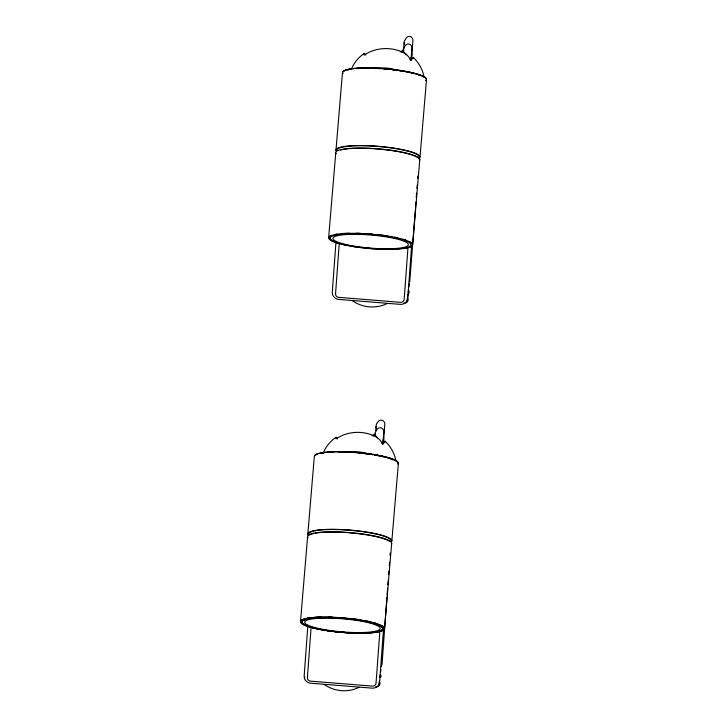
<?xml version="1.0" encoding="UTF-8"?>
<svg xmlns="http://www.w3.org/2000/svg" width="727" height="727" viewBox="0 0 727 727"><rect width="100%" height="100%" fill="white"/><g stroke="black" fill="none" stroke-linecap="round" stroke-linejoin="round"><path stroke-width="1.09" d="M372.733 454.684A40.448 6.97 4.8 0 0 369.661 454.23L365.763 453.584M400.868 70.901A40.448 6.97 4.8 0 0 397.796 70.437L393.898 69.792M307.875 625.284L304.14 676.201C303.977 679.827 306.994 682.862 310.529 683.198L372.288 688.16C375.814 688.396 379.258 685.87 379.621 682.262L383.602 627.955M335.929 242.627L332.275 292.408C332.112 296.043 335.138 299.07 338.664 299.415L400.423 304.377C403.948 304.613 407.402 302.087 407.756 298.479L411.655 245.299M311.138 626.838L307.412 677.646A3.444 3.235 7.6 0 0 310.611 681.144L372.369 686.106A3.444 3.235 7.6 0 0 376.041 683.162L379.848 631.218M339.273 243.045L335.547 293.862A3.444 3.235 7.6 0 0 338.746 297.361L400.504 302.323A3.444 3.235 7.6 0 0 404.176 299.379L407.983 247.434M375.705 430.566L376.413 423.986L378.413 421.351A3.444 3.235 7.6 0 1 384.129 421.814A5.016 4.707 7.6 0 1 384.774 424.423L383.474 442.152M401.84 52.362L403.53 50.999L404.33 41.13L406.547 37.568A3.444 3.235 7.6 0 1 412.264 38.031A5.016 4.707 7.6 0 1 412.909 40.63L411.446 59.541L411.627 53.934M382.865 444.188L383.756 432.038A5.016 4.707 7.6 0 0 383.111 429.439A3.444 3.235 7.6 0 0 377.395 428.975L375.177 432.538A7.179 6.743 7.6 0 0 379.085 439.208A6.725 6.316 7.6 0 1 381.63 443.088L382.865 444.188L383.492 437.718M411 60.405L411.891 48.255A5.016 4.707 7.6 0 0 411.246 45.656A3.444 3.235 7.6 0 0 405.53 45.183L403.312 48.745A7.179 6.743 7.6 0 0 407.22 55.425A6.725 6.316 7.6 0 1 409.764 59.305L411 60.405L411.864 53.952M383.393 442.207L383.72 437.736M386.946 597.249L382.048 664.087L381.348 666.514M387.118 594.986L387.618 588.188M387.864 584.79L388.2 580.255M388.609 574.594L388.863 571.195M389.272 565.524L389.527 562.125M390.026 555.328L390.19 553.065M415.335 210.067L409.719 281.922M415.499 207.795L415.917 202.133M416.244 197.599L416.58 193.073M416.916 188.538L417.162 185.14M417.661 178.342L417.825 176.079M328.64 237.729L335.747 152.824M335.965 150.289L342.435 72.982L342.799 73.645M300.505 621.512L307.612 536.608M307.83 534.072L314.3 456.765M412.691 244.354L419.806 159.449M420.015 156.914L426.495 79.706M384.556 628.137L391.671 543.233M391.88 540.697L398.36 463.499M365.781 55.079L364.245 53.434L364.227 55.052A37.868 35.559 7.6 0 1 406.702 54.389M337.646 438.863L336.11 437.227L336.092 438.835A37.868 35.559 7.6 0 1 377.622 437.618M304.486 678.709L304.767 676.573M403.53 50.999L403.694 49.827L400.259 52.008M411.418 58.742L413.172 57.369L412.745 58.951A37.868 35.559 7.6 0 0 411.118 57.533M383.283 442.534L385.037 441.153L384.61 442.734A37.868 35.559 7.6 0 0 382.984 441.316M407.056 300.905L407.911 294.49M408.201 292.354L408.629 289.146M408.91 287.001L409.337 283.794M378.921 684.689L379.494 680.408M379.921 677.201L380.203 675.065M380.63 671.857L380.921 669.721M394.543 237.147L397.714 237.829M366.408 620.931L369.58 621.612M328.795 237.211L328.904 238.601M300.66 620.994L300.769 622.394M412.518 245.199L412.4 243.799M384.374 628.982L384.265 627.592M395.515 248.943L392.153 249.216M398.151 464.017L398.341 463.335M346.77 245.253L343.589 244.581M318.626 629.046L316.518 628.591M372.124 435.791L375.559 433.61M373.696 436.155L375.396 434.782M343.044 71.573L345.125 70.392M314.909 455.356L316.99 454.175M330.194 235.957L331.457 235.403M409.855 247.007L411.109 246.444M302.059 619.749L303.313 619.186M348.642 69.419L350.914 69.029M320.507 453.212L322.77 452.812M335.011 234.448L337.283 234.067M404.021 248.343L406.293 247.952M306.876 618.241L309.148 617.85M375.886 632.126L378.158 631.745M356.348 68.438L359.465 68.247M328.213 452.221L331.33 452.03M342.717 233.494L349.16 233.194M397.56 248.979L395.379 248.952M314.582 617.278L321.025 616.978M364.018 632.999L367.353 632.881M366.363 68.084L373.932 68.22M338.228 451.876L345.798 452.012M356.375 233.185L360.192 233.294M381.121 249.116L384.937 249.216M328.24 616.978L332.057 617.078M352.977 632.899L356.803 633.008M381.884 68.647L385.919 68.965M368.08 233.721L372.079 234.03M369.234 248.37L373.233 248.689M353.749 452.43L357.784 452.748M339.945 617.505L343.935 617.823M341.099 632.163L345.098 632.472M379.994 234.857L387.573 235.902M360.356 247.425L353.731 246.498M351.859 618.641L359.438 619.695M332.221 631.209L325.596 630.291M405.139 71.464L411.736 72.8M377.004 455.256L383.602 456.592M403.303 239.274L405.666 240.019M335.638 242.382L338 243.136M375.168 623.057L377.531 623.811M308.293 626.42L309.866 626.919M417.334 74.263L419.697 75.026M389.199 458.046L391.562 458.81M409.428 241.555L411.782 243.063M331.885 240.855L329.531 239.337M381.293 625.338L383.647 626.856M303.75 624.638L301.396 623.13M423.414 76.562L425.704 78.089M395.279 460.355L397.569 461.881M356.83 68.629A40.448 6.97 4.8 0 1 361.083 68.365M370.797 68.274A40.448 6.97 4.8 0 1 380.439 68.674M384.837 68.992A40.448 6.97 4.8 0 1 389.236 69.401M392.498 69.756A40.448 6.97 4.8 0 1 395.706 70.156M402.858 71.228A40.448 6.97 4.8 0 1 404.785 71.564M336.437 151.316A42.175 7.27 4.8 0 1 380.285 146.5A42.175 7.27 4.8 0 1 418.616 158.768M347.306 70.156A40.448 6.97 4.8 0 1 348.869 69.701M349.769 69.501A40.448 6.97 4.8 0 1 351.777 69.129M356.575 68.556A40.448 6.97 4.8 0 1 362.619 68.22M371.515 68.193A40.448 6.97 4.8 0 1 381.193 68.629M384.492 68.874A40.448 6.97 4.8 0 1 389.981 69.383M392.153 69.628A40.448 6.97 4.8 0 1 396.433 70.156M398.514 70.455A40.448 6.97 4.8 0 1 401.558 70.919M402.549 71.082A40.448 6.97 4.8 0 1 415.417 73.9M418.652 74.926A40.448 6.97 4.8 0 1 421.251 75.981M336.219 153.851A42.175 7.27 4.8 0 1 377.195 148.79A42.175 7.27 4.8 0 1 419.497 160.413M340.554 150.053A41.312 7.125 4.8 0 1 342.308 149.626M343.298 149.426A41.312 7.125 4.8 0 1 348.269 148.753M349.269 148.662A41.312 7.125 4.8 0 1 373.287 148.662M374.405 148.735A41.312 7.125 4.8 0 1 405.466 153.097M406.493 153.342A41.312 7.125 4.8 0 1 412.663 155.169M413.618 155.533A41.312 7.125 4.8 0 1 417.271 157.323M336.819 150.353A41.312 7.125 4.8 0 1 380.239 146.645A41.312 7.125 4.8 0 1 418.852 157.795M426.204 80.079A42.048 7.243 4.8 0 1 425.622 80.724M342.899 73.518A42.048 7.243 4.8 0 1 381.902 68.529A42.048 7.243 4.8 0 1 426.395 79.397M342.826 72.028A41.912 7.225 4.8 0 1 385.919 68.774A41.912 7.225 4.8 0 1 426.267 79.298M403.603 303.159A5.016 4.707 7.6 0 0 406.357 302.596A3.444 3.235 7.6 0 0 407.438 297.879M408.456 290.255A3.444 3.235 7.6 0 1 408.138 294.426M351.323 69.338A37.868 35.559 7.6 0 1 364.245 53.434M413.172 57.369A37.868 35.559 7.6 0 1 424.05 77.189M375.577 68.674A37.868 35.559 7.6 0 1 396.197 70.046M387.291 303.477A32.615 30.634 7.6 0 1 352.341 300.669M404.339 44.465A7.179 6.743 7.6 0 1 404.148 42.566M321.807 453.339A40.448 6.97 4.8 0 1 323.842 452.976M328.695 452.412A40.448 6.97 4.8 0 1 332.948 452.149M345.816 452.139A40.448 6.97 4.8 0 1 353.404 452.53M358.902 452.976A40.448 6.97 4.8 0 1 362.191 453.303M364.354 453.539A40.448 6.97 4.8 0 1 367.562 453.939M374.723 455.011A40.448 6.97 4.8 0 1 383.72 456.838M387.5 457.837A40.448 6.97 4.8 0 1 393.252 459.927M308.293 535.099A42.175 7.27 4.8 0 1 349.278 530.047A42.175 7.27 4.8 0 1 391.571 541.67M321.634 453.284A40.448 6.97 4.8 0 1 323.642 452.912M326.523 452.53A40.448 6.97 4.8 0 1 332.666 452.076M345.479 452.04A40.448 6.97 4.8 0 1 355.258 452.576M358.556 452.848A40.448 6.97 4.8 0 1 362.937 453.294M365.099 453.539A40.448 6.97 4.8 0 1 368.298 453.948M369.343 454.093A40.448 6.97 4.8 0 1 373.424 454.702M374.414 454.866A40.448 6.97 4.8 0 1 387.282 457.683M390.517 458.719A40.448 6.97 4.8 0 1 393.116 459.773M308.084 537.635A42.175 7.27 4.8 0 1 349.06 532.582A42.175 7.27 4.8 0 1 391.353 544.205M309.847 534.854A41.312 7.125 4.8 0 1 313.255 533.618M315.164 533.218A41.312 7.125 4.8 0 1 346.27 532.527M347.388 532.6A41.312 7.125 4.8 0 1 386.373 539.67M387.182 540.034A41.312 7.125 4.8 0 1 389.136 541.106M309.148 535.145A41.312 7.125 4.8 0 1 349.287 530.192A41.312 7.125 4.8 0 1 390.717 541.579M314.546 455.893A42.048 7.243 4.8 0 1 359.801 452.821A42.048 7.243 4.8 0 1 398.069 463.871M314.609 456.501A41.912 7.225 4.8 0 1 355.785 452.394A41.912 7.225 4.8 0 1 398.123 463.081M375.468 686.942A5.016 4.707 7.6 0 0 378.222 686.379A3.444 3.235 7.6 0 0 379.303 681.662M380.775 674.847A3.444 3.235 7.6 0 1 380.575 677.491M323.179 453.121A37.868 35.559 7.6 0 1 336.11 437.227M385.037 441.153A37.868 35.559 7.6 0 1 395.915 460.973M347.442 452.458A37.868 35.559 7.6 0 1 368.053 453.83M359.156 687.26A32.615 30.634 7.6 0 1 324.206 684.452M376.204 428.248A7.179 6.743 7.6 0 1 376.013 426.349M346.352 245.081A40.448 6.97 4.8 0 0 410.646 245.572A40.448 6.97 4.8 0 0 354.903 233.74A40.448 6.97 4.8 0 0 346.352 245.081M347.442 244.835A37.868 6.525 4.8 0 0 408.011 245.49A37.868 6.525 4.8 0 0 356.421 234.33A37.868 6.525 4.8 0 0 347.442 244.835M346.806 245.39A42.048 7.252 4.8 0 0 412.409 245.326A42.048 7.252 4.8 0 0 352.704 233.312A42.048 7.252 4.8 0 0 346.806 245.39M317.926 628.891A40.448 6.97 4.8 0 0 382.457 629.5A40.448 6.97 4.8 0 0 327.086 617.623A40.448 6.97 4.8 0 0 317.926 628.891M319.307 628.628A37.868 6.525 4.8 0 0 379.876 629.273A37.868 6.525 4.8 0 0 328.286 618.114A37.868 6.525 4.8 0 0 319.307 628.628M318.217 628.864A40.448 6.97 4.8 0 0 382.511 629.355A40.448 6.97 4.8 0 0 326.768 617.532A40.448 6.97 4.8 0 0 318.217 628.864M318.671 629.173A42.048 7.252 4.8 0 0 384.274 629.109A42.048 7.252 4.8 0 0 324.569 617.096A42.048 7.252 4.8 0 0 318.671 629.173M318.744 629.246A41.912 7.225 4.8 0 0 384.129 629.191A41.912 7.225 4.8 0 0 324.633 617.214A41.912 7.225 4.8 0 0 318.744 629.246"/></g></svg>
